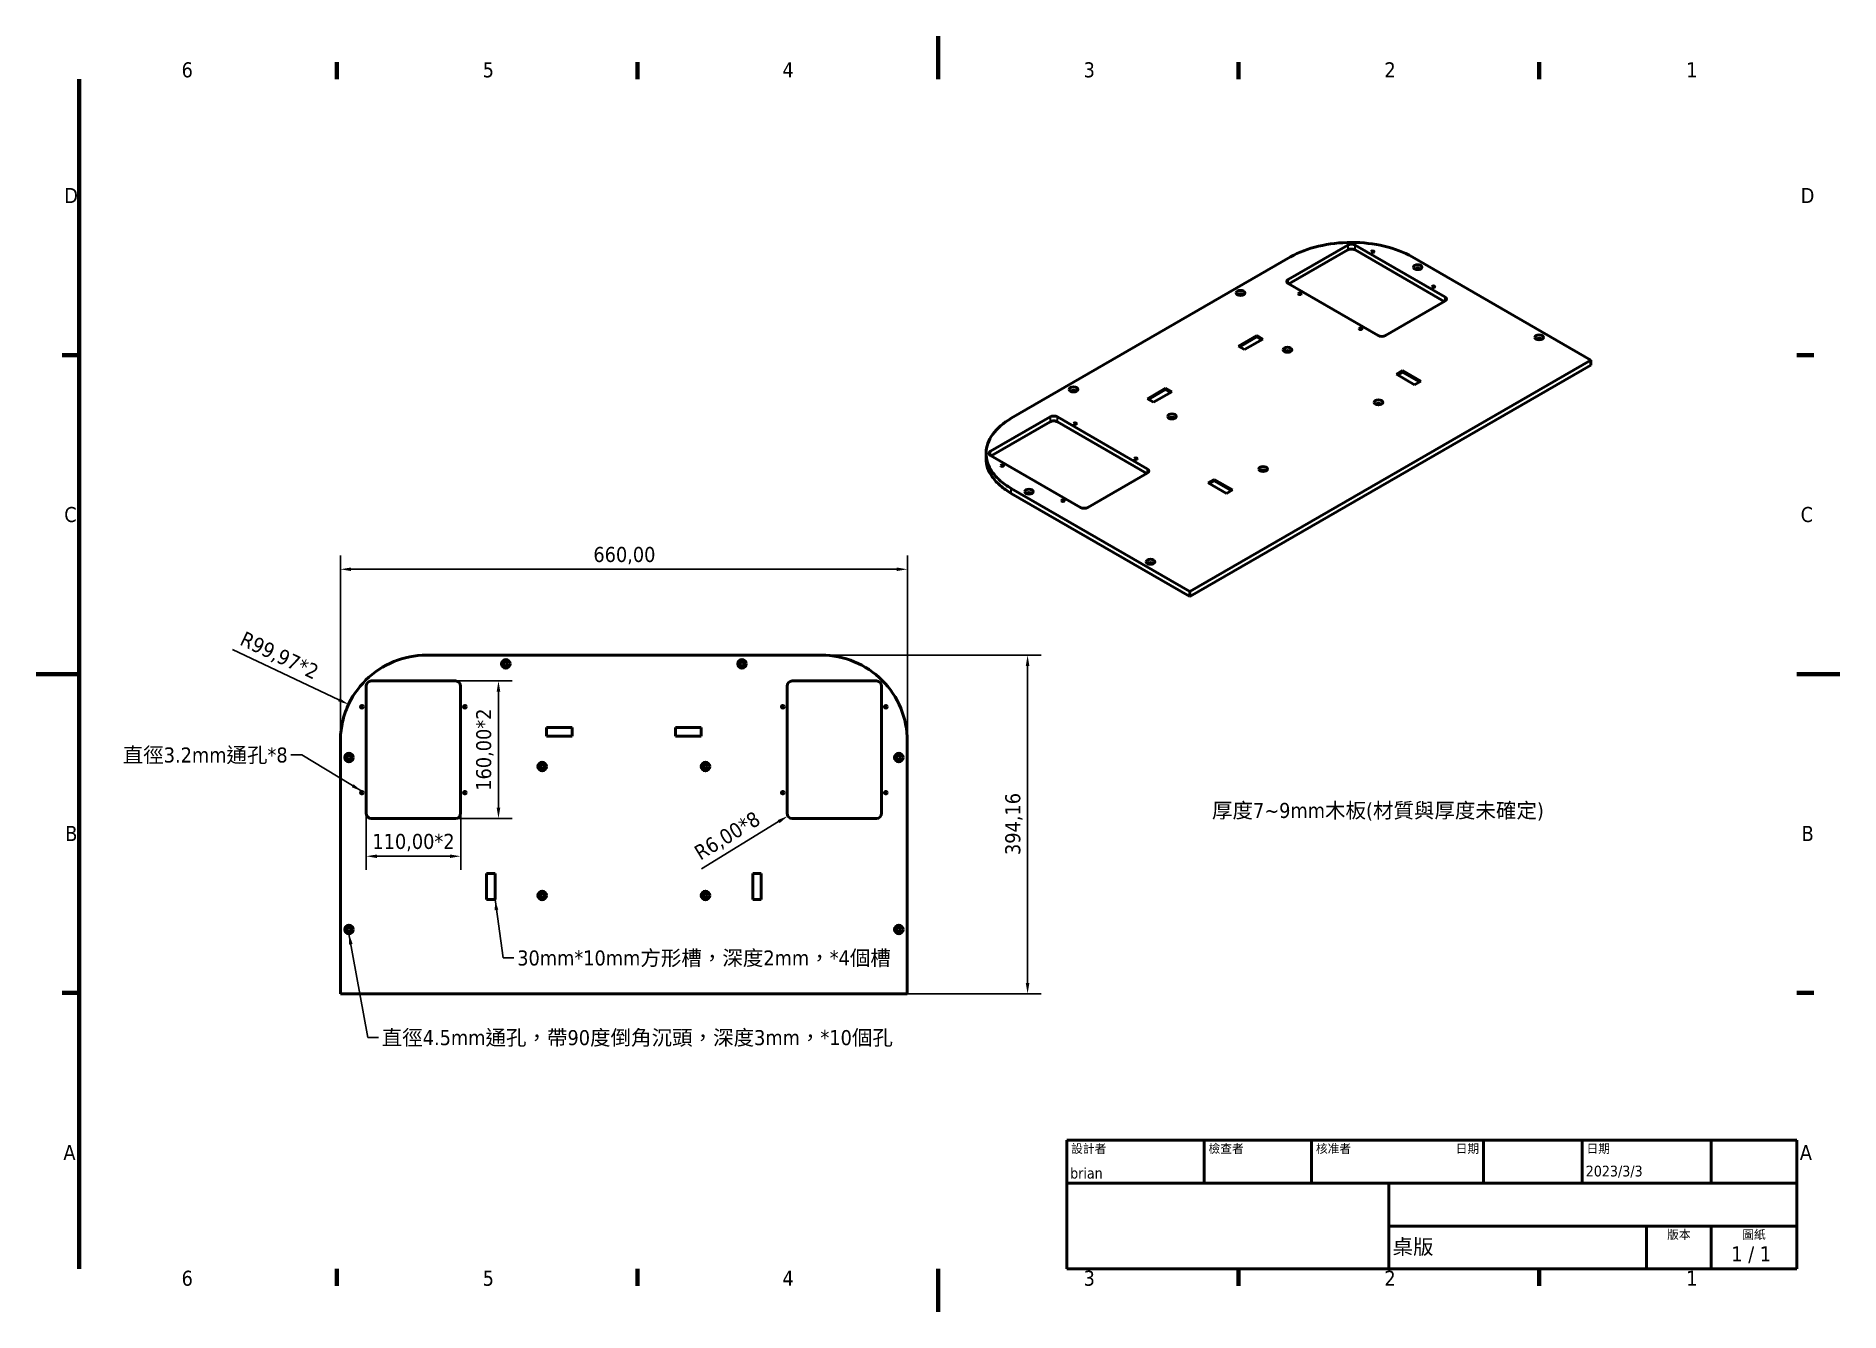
# Model space of a CAD drawing. Header units: millimetres. Extents: x 0 to 2100, y 0 to 1485.
import ezdxf
from ezdxf.enums import TextEntityAlignment as Align

# ---------------------------------------------------------------- set-up
doc = ezdxf.new("R2010")
doc.units = ezdxf.units.MM
doc.header["$LTSCALE"] = 5
for name, color, linetype, lineweight in [('可見 (ISO)', 7, 'Continuous', 50), ('圖框 (ISO)', 7, 'Continuous', 70), ('標註 (ISO)', 7, 'Continuous', 25), ('標題 (ISO)', 7, 'Continuous', 50), ('窄部可見 (ISO)', 7, 'Continuous', 35), ('符號 (ISO)', 7, 'Continuous', 25)]:
    doc.layers.add(name, color=color, linetype=linetype, lineweight=lineweight)
doc.styles.add('文字型式39', font='tahoma.ttf')
doc.styles.add('文字型式41', font='tahoma.ttf')
doc.styles.add('註記文字 (ISO)', font='tahoma.ttf')
doc.dimstyles.new('預設 (ISO)', dxfattribs={"dimscale": 5, "dimtxt": 3.5, "dimasz": 2.5, "dimexe": 3.175, "dimexo": 0, "dimgap": 0.762, "dimtad": 1, "dimrnd": 1e-08, "dimzin": 0, "dimtxsty": '註記文字 (ISO)', "dimcen": 0.09, "dimdle": 10, "dimclrd": 256, "dimclre": 256, "dimclrt": 256, "dimazin": 0, "dimtfac": 1.001486, "dimtmove": 0, "dimatfit": 3, "dimfxl": 0, "dimtolj": 1, "dimtzin": 0, "dimlwd": -1, "dimlwe": -1, "dimarcsym": 0})
doc.dimstyles.new('預設 - Method 1b (ISO)$7', dxfattribs={"dimscale": 5, "dimtxt": 3.5, "dimasz": 2.5, "dimexe": 3.175, "dimexo": 0, "dimgap": 0.762, "dimtad": 1, "dimtoh": 1, "dimrnd": 1e-08, "dimtxsty": '註記文字 (ISO)', "dimcen": 0.09, "dimdle": 10, "dimclrd": 256, "dimclre": 256, "dimclrt": 256, "dimazin": 2, "dimtfac": 1, "dimtmove": 0, "dimatfit": 3, "dimfxl": 0, "dimtolj": 1, "dimlwd": -1, "dimlwe": -1, "dimarcsym": 0})

# ---------------------------------------------------------------- blocks, each defined once
blk = doc.blocks.new('圖框 預設圖框')
at = {"layer": '圖框 (ISO)'}
for p, q in [((70, 287), (70, 290.9)), ((140, 287), (140, 290.9)), ((280, 287), (280, 290.9)), ((350, 287), (350, 290.9)), ((10, 222.75), (6.1, 222.75)), ((410, 222.75), (413.9, 222.75)), ((10, 74.25), (6.1, 74.25)), ((410, 74.25), (413.9, 74.25)), ((70, 10), (70, 6.1)), ((140, 10), (140, 6.1)), ((280, 10), (280, 6.1)), ((350, 10), (350, 6.1))]:
    blk.add_line(p, q, dxfattribs=at)
at = {"layer": '圖框 (ISO)', "flags": 128}
for points in [[(210, 297), (210, 287)], [(10, 10), (10, 287)], [(0, 148.5), (10, 148.5)], [(420, 148.5), (410, 148.5)], [(210, 0), (210, 10)]]:
    blk.add_lwpolyline(points, dxfattribs=at)
at = {"layer": '圖框 (ISO)', "char_height": 3.5, "attachment_point": 7, "style": '註記文字 (ISO)'}
for s, insert in [('6', (33.88, 287.33)), ('5', (103.98, 287.33)), ('4', (173.78, 287.4)), ('3', (243.91, 287.33)), ('2', (313.94, 287.4)), ('1', (384.21, 287.4)), ('D', (6.57, 258.13)), ('D', (410.87, 258.13)), ('C', (6.56, 183.81)), ('C', (410.86, 183.81)), ('B', (6.78, 109.63)), ('B', (411.08, 109.63)), ('A', (6.36, 35.38)), ('A', (410.66, 35.38)), ('6', (33.88, 6.03)), ('5', (103.98, 6.03)), ('4', (173.78, 6.1)), ('3', (243.91, 6.03)), ('2', (313.94, 6.1)), ('1', (384.21, 6.1))]:
    blk.add_mtext(s, dxfattribs=dict(at, insert=insert))
blk = doc.blocks.new('標題欄框 ISO')
at = {"layer": '標題 (ISO)'}
for p, q in [((270.07, 130), (100.07, 130)), ((100.07, 130), (100.07, 100)), ((132.07, 120), (132.07, 130)), ((157.07, 120), (157.07, 130)), ((197.07, 120), (197.07, 130)), ((220.07, 120), (220.07, 130)), ((250.07, 120), (250.07, 130)), ((270.07, 100), (270.07, 130)), ((100.07, 120), (270.07, 120)), ((175.07, 120), (175.07, 100)), ((270.07, 110), (175.07, 110)), ((235.07, 100), (235.07, 110)), ((250.07, 100), (250.07, 110)), ((100.07, 100), (270.07, 100))]:
    blk.add_line(p, q, dxfattribs=at)
at = {"layer": '標題 (ISO)', "style": '文字型式41'}
for s, p in [('設計者', (101.07, 129)), ('檢查者', (133.07, 129)), ('核准者', (158.07, 129)), ('日期', (221.07, 129))]:
    blk.add_text(s, height=2, dxfattribs=at).set_placement(p, align=Align.TOP_LEFT)
blk.add_text('日期', height=2, dxfattribs=at).set_placement((196.07, 129), align=Align.TOP_RIGHT)
for s, p in [('版本', (242.57, 109)), ('圖紙', (260.07, 109))]:
    blk.add_text(s, height=2, dxfattribs=at).set_placement(p, align=Align.TOP_CENTER)
at = {"layer": '標題 (ISO)', "style": '註記文字 (ISO)'}
blk.add_text('1 / 1 ', height=3.5, dxfattribs=at).set_placement((260.07, 103.5), align=Align.MIDDLE_CENTER)
at = {"layer": '標題 (ISO)'}
for tag, p, height, style in [('作者_001', (100.84, 121.05), 2.5, '文字型式39'), ('建立日期_001', (220.89, 121.54), 2.5, '文字型式39'), ('零件號碼_001', (175.89, 103.42), 3.5, '註記文字 (ISO)')]:
    blk.add_attdef(tag, p, '', height=height, dxfattribs=dict(at, style=style))
at = {"layer": '標題 (ISO)', "style": '文字型式39'}
for tag, p in [('檢查者', (133.07, 121)), ('工程核准者', (158.07, 121))]:
    blk.add_attdef(tag, text='', height=2.5, dxfattribs=at).set_placement(p, align=Align.BOTTOM_LEFT)
blk.add_attdef('工程核准日期', text='', height=2.5, dxfattribs=at).set_placement((196.07, 121), align=Align.BOTTOM_RIGHT)
at = {"layer": '標題 (ISO)', "style": '註記文字 (ISO)'}
for tag, p in [('標題', (222.57, 115)), ('公司', (137.41, 109.96)), ('版序號碼', (242.57, 103.5))]:
    blk.add_attdef(tag, text='', height=3.5, dxfattribs=at).set_placement(p, align=Align.MIDDLE_CENTER)
blk = doc.blocks.new('*D5')
at = {"layer": 'Defpoints', "color": 0}
for p in [(1014.3, 864.4), (354.3, 664.4), (1014.3, 664.4)]:
    blk.add_point(p, dxfattribs=at)
at = {"layer": '標註 (ISO)'}
for p, q in [((354.3, 664.4), (354.3, 880.3)), ((366.8, 864.4), (1001.8, 864.4)), ((1014.3, 664.4), (1014.3, 880.3))]:
    blk.add_line(p, q, dxfattribs=at)
for points in [[(366.8, 866.5), (366.8, 862.3), (354.3, 864.4)], [(1001.8, 866.5), (1001.8, 862.3), (1014.3, 864.4)]]:
    blk.add_solid(points, dxfattribs=at)
at = {"layer": '標註 (ISO)', "insert": (648.8, 890.4), "char_height": 17.5, "attachment_point": 1, "style": '註記文字 (ISO)'}
blk.add_mtext('\\A1;660,00', dxfattribs=at)
blk = doc.blocks.new('*D6')
at = {"layer": 'Defpoints', "color": 0}
for p in [(914.3, 764.4), (1014.3, 370.2), (1154.3, 370.2)]:
    blk.add_point(p, dxfattribs=at)
at = {"layer": '標註 (ISO)'}
for p, q in [((914.3, 764.4), (1170.2, 764.4)), ((1154.3, 751.9), (1154.3, 382.7)), ((1014.3, 370.2), (1170.2, 370.2))]:
    blk.add_line(p, q, dxfattribs=at)
for points in [[(1152.2, 751.9), (1156.4, 751.9), (1154.3, 764.4)], [(1152.2, 382.7), (1156.4, 382.7), (1154.3, 370.2)]]:
    blk.add_solid(points, dxfattribs=at)
at = {"layer": '標註 (ISO)', "insert": (1128.3, 531.8), "char_height": 17.5, "attachment_point": 1, "rotation": 90, "style": '註記文字 (ISO)'}
blk.add_mtext('\\A1;394,16', dxfattribs=at)
blk = doc.blocks.new('*D7')
at = {"layer": 'Defpoints', "color": 0}
for p in [(363.9, 707.1), (454.3, 664.4)]:
    blk.add_point(p, dxfattribs=at)
at = {"layer": '標註 (ISO)'}
blk.add_line((228.8, 771), (352.6, 712.5), dxfattribs=at)
blk.add_solid([(353.5, 714.3), (351.7, 710.6), (363.9, 707.1)], dxfattribs=at)
at = {"layer": '標註 (ISO)', "insert": (243.4, 792.9), "char_height": 17.5, "attachment_point": 1, "rotation": 334.6993, "style": '註記文字 (ISO)'}
blk.add_mtext('\\A1;\\fTahoma|b0|i0;R99,97*2', dxfattribs=at)
blk = doc.blocks.new('*D8')
at = {"layer": 'Defpoints', "color": 0}
for p in [(384.3, 580.4), (494.3, 580.4), (494.3, 530.4)]:
    blk.add_point(p, dxfattribs=at)
at = {"layer": '標註 (ISO)'}
for p, q in [((384.3, 580.4), (384.3, 514.5)), ((494.3, 580.4), (494.3, 514.5)), ((396.8, 530.4), (481.8, 530.4))]:
    blk.add_line(p, q, dxfattribs=at)
for points in [[(396.8, 532.4), (396.8, 528.3), (384.3, 530.4)], [(481.8, 532.4), (481.8, 528.3), (494.3, 530.4)]]:
    blk.add_solid(points, dxfattribs=at)
at = {"layer": '標註 (ISO)', "insert": (391.5, 556.4), "char_height": 17.5, "attachment_point": 1, "style": '註記文字 (ISO)'}
blk.add_mtext('\\A1;\\fTahoma|b0|i0;110,00*2', dxfattribs=at)
blk = doc.blocks.new('*D9')
at = {"layer": 'Defpoints', "color": 0}
for p in [(488.3, 734.4), (488.3, 574.4), (538.3, 574.4)]:
    blk.add_point(p, dxfattribs=at)
at = {"layer": '標註 (ISO)'}
for p, q in [((488.3, 734.4), (554.2, 734.4)), ((538.3, 721.9), (538.3, 586.9)), ((488.3, 574.4), (554.2, 574.4))]:
    blk.add_line(p, q, dxfattribs=at)
for points in [[(536.2, 721.9), (540.4, 721.9), (538.3, 734.4)], [(536.2, 586.9), (540.4, 586.9), (538.3, 574.4)]]:
    blk.add_solid(points, dxfattribs=at)
at = {"layer": '標註 (ISO)', "insert": (512.3, 606.6), "char_height": 17.5, "attachment_point": 1, "rotation": 90, "style": '註記文字 (ISO)'}
blk.add_mtext('\\A1;\\fTahoma|b0|i0;160,00*2', dxfattribs=at)
blk = doc.blocks.new('*D10')
at = {"layer": 'Defpoints', "color": 0}
for p in [(875.2, 577.2), (880.3, 580.4)]:
    blk.add_point(p, dxfattribs=at)
at = {"layer": '標註 (ISO)'}
blk.add_line((774.5, 515.8), (864.5, 570.7), dxfattribs=at)
blk.add_solid([(863.4, 572.5), (865.6, 568.9), (875.2, 577.2)], dxfattribs=at)
at = {"layer": '標註 (ISO)', "insert": (764.2, 540.1), "char_height": 17.5, "attachment_point": 1, "rotation": 31.378, "style": '註記文字 (ISO)'}
blk.add_mtext('\\A1;\\fTahoma|b0|i0;R6,00*8', dxfattribs=at)

msp = doc.modelspace()

# ---------------------------------------------------------------- linework, layer by layer
at = {"layer": '可見 (ISO)'}
for p, q in [((1457.726, 1201.786), (1527.022, 1241.794)), ((1535.507, 1241.794), (1640.159, 1181.373)), ((1460.554, 1227.914), (1135.285, 1040.119)), ((1527.022, 1236.079), (1458.433, 1196.478)), ((1639.452, 1176.066), (1535.507, 1236.079)), ((1809.975, 1107.825), (1601.925, 1227.943)), ((1562.377, 1136.466), (1457.726, 1196.887)), ((1640.159, 1176.474), (1570.863, 1136.466)), ((1399.853, 1124.155), (1421.066, 1136.403)), ((1401.267, 1123.339), (1421.066, 1134.77)), ((1421.066, 1136.403), (1428.137, 1132.32)), ((1421.066, 1136.403), (1421.066, 1134.77)), ((1421.066, 1134.77), (1426.723, 1131.504)), ((1406.924, 1120.073), (1399.853, 1124.155)), ((1428.137, 1132.32), (1406.924, 1120.073)), ((1343.284, 838.381), (1809.975, 1107.825)), ((1343.284, 832.666), (1809.975, 1102.11)), ((1583.7, 1091.495), (1590.772, 1095.578)), ((1585.115, 1090.679), (1590.772, 1093.945)), ((1590.772, 1095.578), (1611.985, 1083.33)), ((1590.772, 1095.578), (1590.772, 1093.945)), ((1590.772, 1093.945), (1610.571, 1082.514)), ((1809.975, 1102.11), (1809.975, 1107.825)), ((1293.787, 1062.918), (1315, 1075.165)), ((1295.201, 1062.101), (1315, 1073.532)), ((1322.071, 1071.083), (1300.858, 1058.835)), ((1315, 1075.165), (1322.071, 1071.083)), ((1315, 1075.165), (1315, 1073.532)), ((1315, 1073.532), (1320.657, 1070.266)), ((1604.914, 1079.248), (1583.7, 1091.495)), ((1611.985, 1083.33), (1604.914, 1079.248)), ((1300.858, 1058.835), (1293.787, 1062.918)), ((1111.243, 1001.744), (1180.54, 1041.752)), ((1180.54, 1036.037), (1111.95, 996.437)), ((1189.025, 1041.752), (1293.677, 981.332)), ((1292.97, 976.024), (1189.025, 1036.037)), ((1105.981, 993.567), (1105.981, 999.283)), ((1215.895, 936.424), (1111.243, 996.845)), ((1293.677, 976.433), (1224.38, 936.424)), ((1364.497, 964.938), (1371.568, 969.021)), ((1365.912, 964.122), (1371.568, 967.388)), ((1371.568, 969.021), (1392.782, 956.773)), ((1371.568, 969.021), (1371.568, 967.388)), ((1371.568, 967.388), (1391.367, 955.957)), ((1135.234, 958.499), (1343.284, 838.381)), ((1135.234, 952.783), (1343.284, 832.666)), ((1385.711, 952.691), (1364.497, 964.938)), ((1392.782, 956.773), (1385.711, 952.691)), ((1343.284, 832.666), (1343.284, 838.381)), ((914.291, 764.361), (454.291, 764.361)), ((384.291, 580.361), (384.291, 728.361)), ((390.291, 734.361), (488.291, 734.361)), ((494.291, 728.361), (494.291, 580.361)), ((874.291, 580.361), (874.291, 728.361)), ((880.291, 734.361), (978.291, 734.361)), ((984.291, 728.361), (984.291, 580.361)), ((594.291, 680.205), (624.291, 680.205)), ((594.291, 670.205), (594.291, 680.205)), ((624.291, 680.205), (624.291, 670.205)), ((744.291, 680.205), (774.291, 680.205)), ((744.291, 670.205), (744.291, 680.205)), ((774.291, 680.205), (774.291, 670.205)), ((354.291, 664.432), (354.291, 370.205)), ((624.291, 670.205), (594.291, 670.205)), ((774.291, 670.205), (744.291, 670.205)), ((1014.291, 370.205), (1014.291, 664.432)), ((488.291, 574.361), (390.291, 574.361)), ((978.291, 574.361), (880.291, 574.361)), ((524.291, 510.205), (534.291, 510.205)), ((524.291, 480.205), (524.291, 510.205)), ((534.291, 510.205), (534.291, 480.205)), ((834.291, 510.205), (844.291, 510.205)), ((834.291, 480.205), (834.291, 510.205)), ((844.291, 510.205), (844.291, 480.205)), ((534.291, 480.205), (524.291, 480.205)), ((844.291, 480.205), (834.291, 480.205)), ((354.291, 370.205), (1014.291, 370.205))]:
    msp.add_line(p, q, dxfattribs=at)
for centre, radius in [((546.791, 754.26), 5), ((546.791, 754.26), 2.25), ((821.791, 754.26), 5), ((821.791, 754.26), 2.25), ((379.291, 704.361), 1.6), ((499.291, 704.361), 1.6), ((869.291, 704.361), 1.6), ((989.291, 704.361), 1.6), ((364.291, 645.205), 5), ((364.291, 645.205), 2.25), ((589.291, 634.754), 5), ((589.291, 634.754), 2.25), ((779.291, 634.754), 5), ((779.291, 634.754), 2.25), ((1004.291, 645.205), 5), ((1004.291, 645.205), 2.25), ((379.291, 604.361), 1.6), ((499.291, 604.361), 1.6), ((869.291, 604.361), 1.6), ((989.291, 604.361), 1.6), ((589.291, 484.754), 5), ((589.291, 484.754), 2.25), ((779.291, 484.754), 5), ((779.291, 484.754), 2.25), ((364.291, 445.205), 5), ((364.291, 445.205), 2.25), ((1004.291, 445.205), 5), ((1004.291, 445.205), 2.25)]:
    msp.add_circle(centre, radius, dxfattribs=at)
for centre, start, end in [((390.291, 728.361), 90, 180), ((488.291, 728.361), 0, 90), ((880.291, 728.361), 90, 180), ((978.291, 728.361), 0, 90), ((390.291, 580.361), 180, 270), ((488.291, 580.361), 270, 0), ((880.291, 580.361), 180, 270), ((978.291, 580.361), 270, 0)]:
    msp.add_arc(centre, 6, start, end, dxfattribs=at)
for centre, major_axis, ratio, start_param, end_param in [((1531.215, 1187.121), (99.962, 0.062), 0.57732579, 0.7846679, 2.35550739), ((1531.265, 1239.345), (-6, 0), 0.57735027, 3.92699082, 5.49778714), ((1531.265, 1233.629), (6, 0), 0.57735027, 0.78539816, 2.35619449), ((1461.968, 1199.336), (-6, 0), 0.57735027, 5.49778714, 7.06858347), ((1608.449, 1213.766), (2.25, 0), 0.57735027, 6.0046102, 9.70335307), ((1402.289, 1183.782), (2.25, 0), 0.57735027, 6.0046102, 9.70335307), ((1635.917, 1178.924), (6, 0), 0.57735027, 5.49778714, 7.06858347), ((1566.62, 1138.915), (6, 0), 0.57735027, 3.92699082, 5.49778714), ((1456.74, 1117.643), (2.25, 0), 0.57735027, 6.0046102, 9.70335307), ((1749.871, 1132.116), (2.25, 0), 0.57735027, 6.0046102, 9.70335307), ((1207.834, 1071.513), (2.25, 0), 0.57735027, 6.0046102, 9.70335307), ((1562.806, 1056.406), (2.25, 0), 0.57735027, 6.0046102, 9.70335307), ((1184.782, 1039.303), (-6, 0), 0.57735027, 3.92699082, 5.49778714), ((1184.782, 1033.587), (6, 0), 0.57735027, 0.78539816, 2.35619449), ((1322.39, 1040.076), (2.25, 0), 0.57735027, 6.0046102, 9.70335307), ((1115.486, 999.295), (-6, 0), 0.57735027, 5.49778714, 7.06858347), ((1289.434, 978.882), (6, 0), 0.57735027, 5.49778714, 7.06858347), ((1428.456, 978.839), (2.25, 0), 0.57735027, 6.0046102, 9.70335307), ((1155.901, 952.487), (2.25, 0), 0.57735027, 6.0046102, 9.70335307), ((1220.138, 938.874), (6, 0), 0.57735027, 3.92699082, 5.49778714), ((1297.322, 870.837), (2.25, 0), 0.57735027, 6.0046102, 9.70335307), ((914.295, 664.436), (-99.952, 2.943), 0.99928842, 3.17101294, 4.74185243)]:
    msp.add_ellipse(centre, major_axis=major_axis, ratio=ratio, start_param=start_param, end_param=end_param, dxfattribs=at)
for centre, major_axis in [((1556.013, 1234.037), (-1.6, 0)), ((1608.449, 1216.011), (-5, 0)), ((1402.289, 1186.027), (-5, 0)), ((1471.161, 1185.048), (-1.6, 0)), ((1626.724, 1193.213), (-1.6, 0)), ((1541.871, 1144.223), (-1.6, 0)), ((1749.871, 1134.361), (-5, 0)), ((1456.74, 1119.888), (-5, 0)), ((1207.834, 1073.759), (-5, 0)), ((1562.806, 1058.651), (-5, 0)), ((1209.531, 1033.996), (-1.6, 0)), ((1322.39, 1042.321), (-5, 0)), ((1280.242, 993.171), (-1.6, 0)), ((1124.678, 985.006), (-1.6, 0)), ((1428.456, 981.084), (-5, 0)), ((1155.901, 954.732), (-5, 0)), ((1195.389, 944.181), (-1.6, 0)), ((1297.322, 873.082), (-5, 0))]:
    msp.add_ellipse(centre, major_axis=major_axis, ratio=0.57735027, dxfattribs=at)
for points, knots in [([(1135.285, 1040.119), (1126.071, 1034.8), (1118.745, 1028.492), (1108.696, 1014.613), (1106.067, 1007.175), (1105.899, 992.14), (1108.358, 984.688), (1115.728, 974.129), (1118.852, 970.695), (1126.246, 964.24), (1130.495, 961.235), (1135.234, 958.499)], [0, 0, 0, 0, 3.90897999, 3.90897999, 7.81655312, 7.81655312, 11.72130144, 11.72130144, 13.73207861, 13.73207861, 15.74272444, 15.74272444, 15.74272444, 15.74272444]), ([(1105.981, 993.567), (1105.981, 986.179), (1108.438, 978.858), (1115.728, 968.414), (1118.852, 964.979), (1126.246, 958.524), (1130.495, 955.519), (1135.234, 952.783)], [7.88104595, 7.88104595, 7.88104595, 7.88104595, 11.72130144, 11.72130144, 13.73207861, 13.73207861, 15.74272444, 15.74272444, 15.74272444, 15.74272444]), ([(454.291, 764.361), (441.261, 764.361), (428.355, 761.816), (404.251, 751.923), (393.282, 744.672), (374.75, 726.378), (367.362, 715.512), (359.641, 697.369), (357.644, 690.953), (354.965, 677.819), (354.291, 671.134), (354.291, 664.432)], [0, 0, 0, 0, 3.90897999, 3.90897999, 7.81655312, 7.81655312, 11.72130144, 11.72130144, 13.73207861, 13.73207861, 15.74272444, 15.74272444, 15.74272444, 15.74272444])]:
    msp.add_open_spline(points, degree=3, knots=knots, dxfattribs=at)
at = {"layer": '窄部可見 (ISO)'}
for p, q in [((1527.022, 1241.794), (1527.022, 1236.079)), ((1535.507, 1236.079), (1535.507, 1241.794)), ((1457.726, 1196.887), (1457.726, 1201.786)), ((1640.159, 1181.373), (1640.159, 1176.474)), ((1180.54, 1041.752), (1180.54, 1036.037)), ((1189.025, 1036.037), (1189.025, 1041.752)), ((1111.243, 996.845), (1111.243, 1001.744)), ((1293.677, 981.332), (1293.677, 976.433)), ((1135.234, 952.783), (1135.234, 958.499))]:
    msp.add_line(p, q, dxfattribs=at)

# ---------------------------------------------------------------- block references
at = {"xscale": 5, "yscale": 5, "zscale": 5}
msp.add_blockref('圖框 預設圖框', (0, 0), dxfattribs=at)
msp.add_blockref('標題欄框 ISO', (699.643, -450), dxfattribs=at).add_auto_attribs({'零件號碼_001': '桌版', '作者_001': 'brian', '建立日期_001': '2023/3/3'})

# ---------------------------------------------------------------- texts
at = {"layer": '符號 (ISO)', "char_height": 17.5, "style": '註記文字 (ISO)'}
for s, insert, width, attachment_point in [('\\fTahoma|b0|i0;直徑3.2mm通孔*8', (292.886, 656.99), 196.49919, 3), ('\\fTahoma|b0|i0;厚度7~9mm木板(材質與厚度未確定)', (1368.985, 592.442), 391.42425, 1), ('\\fTahoma|b0|i0;30mm*10mm方形槽，深度2mm，*4個槽', (560.149, 420.749), 442.90318, 1), ('\\fTahoma|b0|i0;直徑4.5mm通孔，帶90度倒角沉頭，深度3mm，*10個孔', (402.392, 328.019), 602.3035, 1)]:
    msp.add_mtext(s, dxfattribs=dict(at, insert=insert, width=width, attachment_point=attachment_point))

# ---------------------------------------------------------------- dimensions: what is measured, and where the dimension line sits
at = {"layer": '標註 (ISO)'}
for base, p1, p2, angle, picture, middle in [((1014.291, 864.432), (354.291, 664.432), (1014.291, 664.432), 180, '*D5', (684.291, 864.432)), ((1154.291, 370.205), (914.291, 764.361), (1014.291, 370.205), 90, '*D6', (1154.291, 567.283))]:
    dim = msp.add_linear_dim(base=base, p1=p1, p2=p2, angle=angle, dimstyle='預設 (ISO)', override={"dimgap": 0.762, "dimdec": 2, "dimtol": 0, "dimlim": 0, "dimtp": 0, "dimtm": 0, "dimtdec": 2, "dimtofl": 0, "dimatfit": 1}, dxfattribs=at)
    dim.commit()
    dim.dimension.update_dxf_attribs({"geometry": picture, "text_midpoint": middle, "dimtype": 160})
dim = msp.add_radius_dim(center=(454.258, 664.394), mpoint=(363.88, 707.117), text='\\fTahoma|b0|i0;<>*2', dimstyle='預設 (ISO)', override={"dimgap": 0.762, "dimdec": 2, "dimlfac": 1, "dimcen": 0, "dimtol": 0, "dimlim": 0, "dimtp": 0, "dimtm": 0, "dimtdec": 2, "dimtofl": 0}, dxfattribs=at)
dim.commit()
dim.dimension.update_dxf_attribs({"geometry": '*D7', "text_midpoint": (276.647, 748.353), "dimtype": 164})
dim = msp.add_linear_dim(base=(538.291, 574.361), p1=(488.291, 734.361), p2=(488.291, 574.361), angle=270, text='\\fTahoma|b0|i0;<>*2', dimstyle='預設 (ISO)', override={"dimgap": 0.762, "dimdec": 2, "dimtol": 0, "dimlim": 0, "dimtp": 0, "dimtm": 0, "dimtdec": 2, "dimtofl": 0, "dimatfit": 1}, dxfattribs=at)
dim.commit()
dim.dimension.update_dxf_attribs({"geometry": '*D9', "text_midpoint": (538.291, 654.361), "dimtype": 160})
dim = msp.add_linear_dim(base=(494.291, 530.361), p1=(384.291, 580.361), p2=(494.291, 580.361), text='\\fTahoma|b0|i0;<>*2', dimstyle='預設 (ISO)', override={"dimgap": 0.762, "dimdec": 2, "dimtol": 0, "dimlim": 0, "dimtp": 0, "dimtm": 0, "dimtdec": 2, "dimtofl": 0, "dimatfit": 1}, dxfattribs=at)
dim.commit()
dim.dimension.update_dxf_attribs({"geometry": '*D8', "text_midpoint": (439.291, 530.361), "dimtype": 160})
dim = msp.add_radius_dim(center=(880.291, 580.361), mpoint=(875.168, 577.237), text='\\fTahoma|b0|i0;<>*8', dimstyle='預設 (ISO)', override={"dimgap": 0.762, "dimdec": 2, "dimlfac": 1, "dimcen": 0, "dimtol": 0, "dimlim": 0, "dimtp": 0, "dimtm": 0, "dimtdec": 2, "dimtofl": 0}, dxfattribs=at)
dim.commit()
dim.dimension.update_dxf_attribs({"geometry": '*D10', "text_midpoint": (806.392, 552.784)})

# ---------------------------------------------------------------- leaders
at = {"layer": '符號 (ISO)', "annotation_type": 0, "has_hookline": 1}
for points, hookline_direction, text_width in [([(379.291, 605.961), (309.196, 648.24), (296.696, 648.24)], 1, 176.427), ([(534.291, 480.205), (543.839, 411.999), (556.339, 411.999)], 0, 432.215), ([(364.291, 440.205), (386.082, 319.269), (398.582, 319.269)], 0, 582.172)]:
    msp.add_leader(points, dimstyle='預設 - Method 1b (ISO)$7', override={"dimtad": 0}, dxfattribs=dict(at, hookline_direction=hookline_direction, text_width=text_width))

doc.saveas('drawing.dxf')
